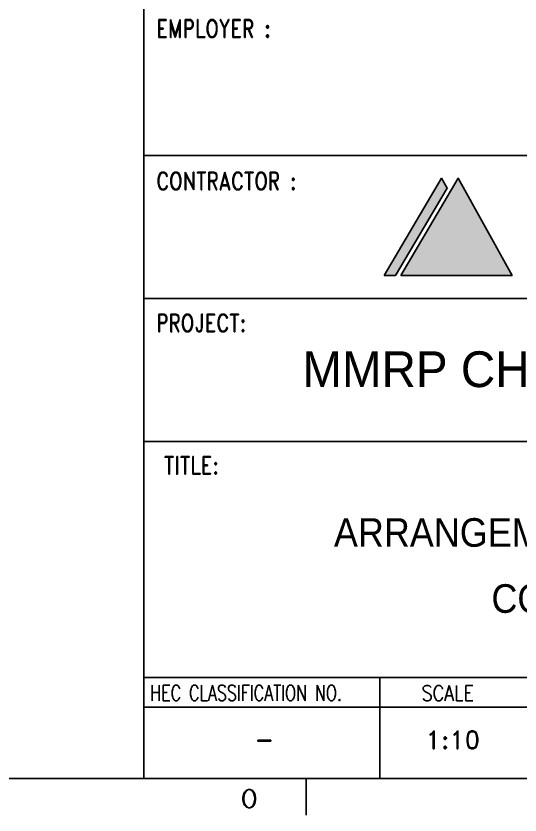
# Model space of a CAD drawing. Header units: millimetres. Extents: x 415966 to 487306, y -108951 to -17325.
# Drawn here: x 432145 to 433142, y -108848 to -107268 of the extents above; entities that cross this region are included whole.
import ezdxf
from ezdxf.enums import TextEntityAlignment as Align

# ---------------------------------------------------------------- set-up
doc = ezdxf.new("R2010")
doc.units = ezdxf.units.MM
doc.header["$LTSCALE"] = 2
doc.layers.add('Layer 1', color=7, linetype='Continuous')
doc.layers.add('TAN-TIT', color=30, linetype='Continuous')
doc.styles.add('COM', font='COMPLEX', dxfattribs={"height": 5})
doc.styles.add('KJR', font='arial.ttf', dxfattribs={"width": 0.8})
doc.styles.add('RD', font='sanss___.ttf')
doc.styles.add('RD20', font='ROMAND.SHX', dxfattribs={"width": 0.8, "height": 2})
doc.styles.add('RD6', font='ROMAND.shx', dxfattribs={"width": 0.83, "height": 6})

# ---------------------------------------------------------------- blocks, each defined once
blk = doc.blocks.new('BORDER')
h = blk.add_hatch(color=256)
h.dxf.hatch_style = 1
h.paths.add_polyline_path([(20566.2, 2725.7), (20339.4, 2341.8), (20779.3, 2341.8)])
h.paths.add_polyline_path([(20522, 2687.2), (20500.7, 2725.7), (20274, 2341.8), (20317.9, 2341.8)])
at = {"layer": 'Layer 1'}
for points in [[(20274, 2341.8), (20500.7, 2725.7), (20522, 2687.2), (20317.9, 2341.8), (20274, 2341.8)], [(20339.4, 2341.8), (20566.2, 2725.7), (20779.3, 2341.8), (20339.4, 2341.8)]]:
    blk.add_lwpolyline(points, dxfattribs=at)
at = {"layer": 'TAN-TIT'}
for p, q in [((19323.7, 4632.3), (19323.7, 352)), ((19323.7, 2816.3), (23282.3, 2816.3)), ((19323.7, 2250.8), (23282.3, 2250.8)), ((19323.7, 1685.2), (23282.3, 1685.2)), ((19323.7, 752.1), (23282.3, 752.1)), ((20256.8, 752.1), (20256.8, 356.3)), ((23282.3, 634.8), (19323.7, 634.8)), ((497.7, 352), (23282.3, 352)), ((19965.6, 352), (19965.6, 207.8))]:
    blk.add_line(p, q, dxfattribs=at)
at = {"layer": 'TAN-TIT', "style": 'RD6'}
for s, height, width, p in [('EMPLOYER :', 70.69, 0.8, (19372.4, 3282.3)), ('CONTRACTOR :', 70.69, 0.8, (19372.4, 2679.4)), ('PROJECT:', 70.69, 0.8, (19372.4, 2118.2)), ('TITLE:', 70.69, 0.8, (19402.5, 1555.1)), ('HEC CLASSIFICATION NO.', 61.2, 0.75, (19348.9, 659.8)), ('SCALE', 61.2, 0.83, (20421.6, 659.4))]:
    blk.add_text(s, height=height, dxfattribs=dict(at, width=width)).set_placement(p)
at = {"layer": 'TAN-TIT', "style": 'COM'}
blk.add_text('O', height=72.1, dxfattribs=at).set_placement((19706, 236.6))

msp = doc.modelspace()

# ---------------------------------------------------------------- block references
at = {"xscale": 0.5, "yscale": 0.5, "zscale": 0.5}
msp.add_blockref('BORDER', (422736.6, -108951.5), dxfattribs=at)

# ---------------------------------------------------------------- texts
at = {"style": 'KJR', "width": 0.9519}
msp.add_text('MMRP CHALK RIVER PROJECT', height=70.69, dxfattribs=at).set_placement((432711.6, -108001.5), (434116.6, -108001.5), align=Align.FIT)
at = {"style": 'RD', "width": 0.9}
for s, p in [('ARRANGEMENT FOR AP BUILDING (5/21)', (432774, -108317.2)), ('CONTAINER DETAIL (1/3)', (433085.4, -108447.8))]:
    msp.add_text(s, height=56.552, dxfattribs=at).set_placement(p)
at = {"style": 'RD20'}
for s, height, p in [('1:10', 35.34, (433009.1, -108716.6)), ('-', 35.3, (432636.4, -108716.6))]:
    msp.add_text(s, height=height, dxfattribs=at).set_placement(p, align=Align.CENTER)

doc.saveas('drawing.dxf')
